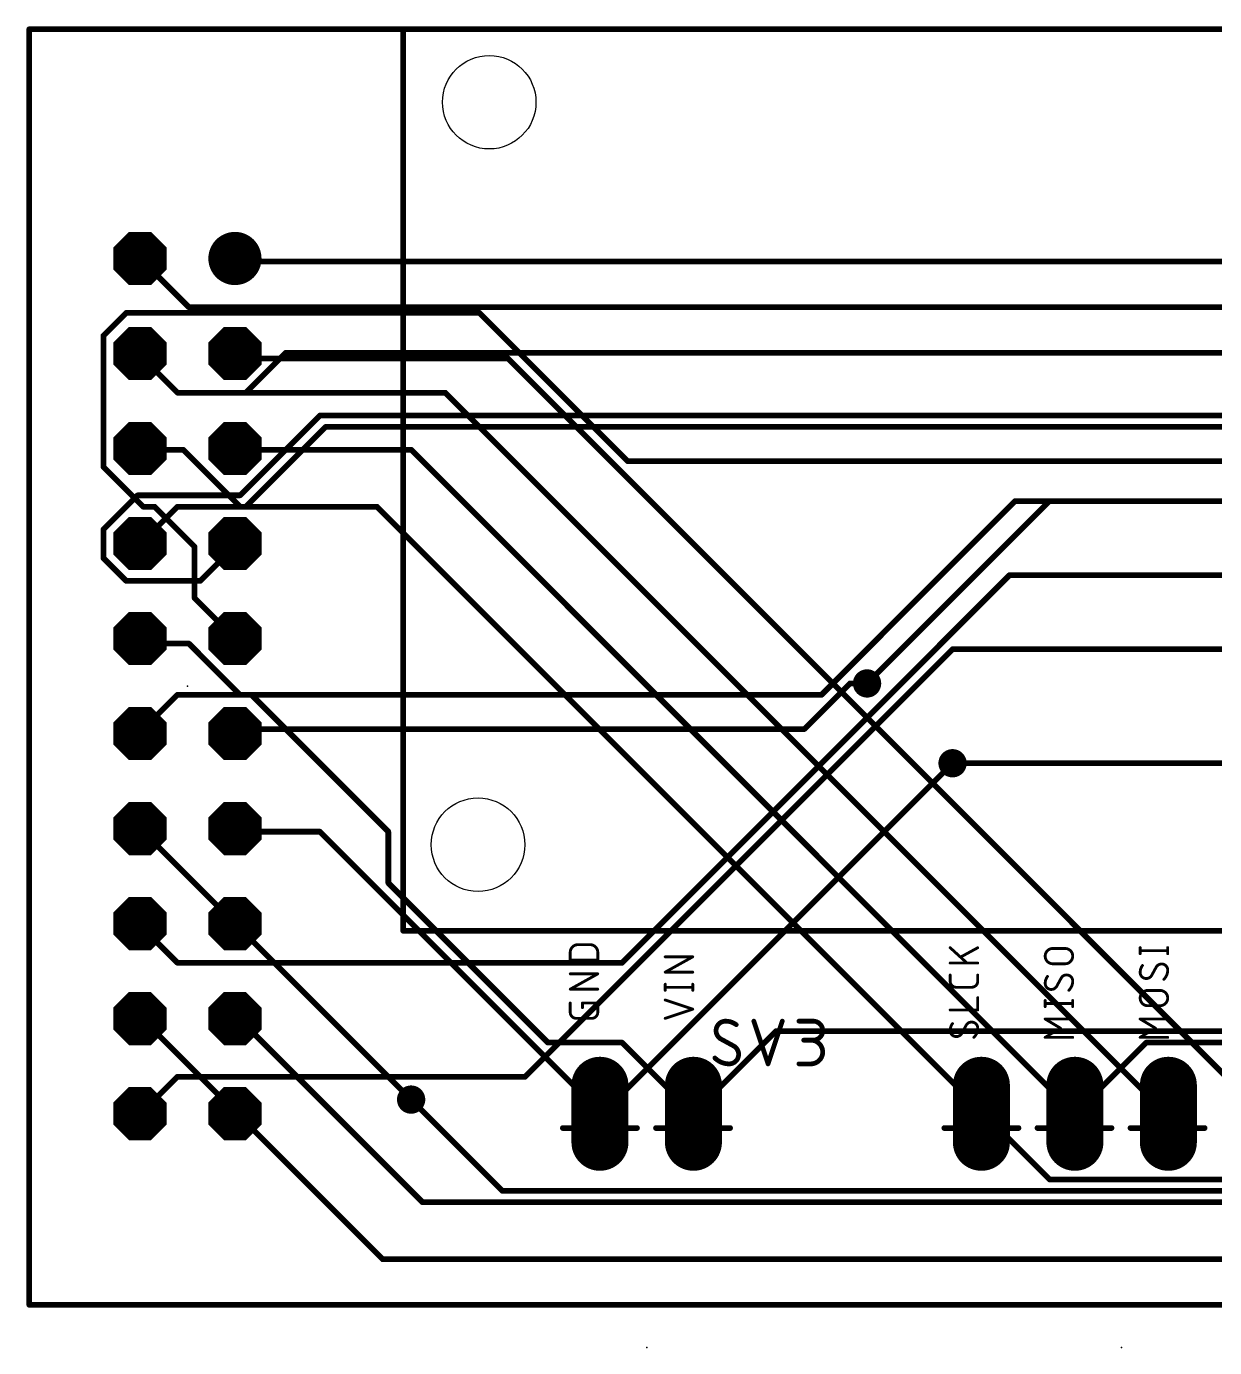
# Model space of a CAD drawing. Extents: x -0.1 to 48.9, y -1.1 to 34.2.
# Drawn here: x -0.08 to 31.7, y -1.14 to 34.18 of the extents above; entities that cross this region are included whole.
import ezdxf

# ---------------------------------------------------------------- set-up
doc = ezdxf.new("R2010")
doc.units = 0
for name, color, linetype in [('1', 22, 'CONTINUOUS'), ('16', 175, 'CONTINUOUS'), ('17', 82, 'CONTINUOUS'), ('18', 82, 'CONTINUOUS'), ('20', 30, 'CONTINUOUS'), ('23', 7, 'CONTINUOUS'), ('24', 7, 'CONTINUOUS'), ('25', 253, 'CONTINUOUS'), ('51', 253, 'CONTINUOUS')]:
    doc.layers.add(name, color=color, linetype=linetype)

# ---------------------------------------------------------------- blocks, each defined once
blk = doc.blocks.new('ROUNDP')
at = {"const_width": 0.5}
blk.add_lwpolyline([(0, -0.25, 1), (0, 0.25, 1), (0, -0.25)], format="xyb", dxfattribs=at)
blk = doc.blocks.new('OCTAGONP')
at = {"const_width": 0.5}
blk.add_lwpolyline([(-0.25, -0.1036), (-0.25, 0.1036), (-0.1036, 0.25), (0.1036, 0.25), (0.25, 0.1036), (0.25, -0.1036), (0.1036, -0.25), (-0.1036, -0.25), (-0.25, -0.1036), (-0.25, 0.1036)], dxfattribs=at)
blk = doc.blocks.new('RECT')
blk.add_solid([(-0.5, -0.5), (0.5, -0.5), (-0.5, 0.5), (0.5, 0.5)])
blk = doc.blocks.new('LONGP100')
at = {"const_width": 1}
blk.add_lwpolyline([(-0.5, 0), (0.5, 0)], dxfattribs=at)
at = {"const_width": 0.5}
for points in [[(-0.5, 0.25, 1), (-0.5, -0.25)], [(0.5, -0.25, 1), (0.5, 0.25)]]:
    blk.add_lwpolyline(points, format="xyb", dxfattribs=at)
blk = doc.blocks.new('ROUNDV')
at = {"const_width": 0.5}
blk.add_lwpolyline([(0, -0.25, 1), (0, 0.25, 1), (0, -0.25)], format="xyb", dxfattribs=at)

msp = doc.modelspace()

# ---------------------------------------------------------------- linework, layer by layer
at = {"layer": '1', "const_width": 0.1524}
for points in [[(3.048, 27.8892), (2.96, 27.972)], [(3.048, 27.8892), (4.2672, 26.67)], [(5.6388, 27.8892), (5.5, 27.972)], [(5.6388, 27.8892), (42.5196, 27.8892)], [(4.2672, 26.67), (42.3672, 26.67)], [(3.048, 25.2984), (2.96, 25.432)], [(5.7912, 24.384), (6.858, 25.4508)], [(6.858, 25.4508), (42.3672, 25.4508)], [(3.048, 25.2984), (3.9624, 24.384)], [(3.9624, 24.384), (5.7912, 24.384)], [(5.6388, 21.6408), (7.7724, 23.7744)], [(7.7724, 23.7744), (32.004, 23.7744)], [(5.7912, 21.336), (7.9248, 23.4696)], [(7.9248, 23.4696), (42.3672, 23.4696)], [(1.9812, 20.7264), (2.8956, 21.6408)], [(2.8956, 21.6408), (5.6388, 21.6408)], [(21.1836, 16.3068), (26.3652, 21.4884)], [(26.3652, 21.4884), (42.3672, 21.4884)], [(3.048, 20.4216), (3.9624, 21.336)], [(3.9624, 21.336), (5.7912, 21.336)], [(1.9812, 19.9644), (1.9812, 20.7264)], [(3.048, 20.4216), (2.96, 20.352)], [(5.4864, 20.2692), (4.572, 19.3548)], [(5.4864, 20.2692), (5.5, 20.352)], [(2.5908, 19.3548), (1.9812, 19.9644)], [(4.572, 19.3548), (2.5908, 19.3548)], [(15.8496, 9.144), (26.2128, 19.5072)], [(26.2128, 19.5072), (42.3672, 19.5072)], [(13.2588, 6.096), (24.6888, 17.526)], [(24.6888, 17.526), (42.3672, 17.526)], [(20.7264, 15.3924), (21.9456, 16.6116)], [(21.9456, 16.6116), (22.4028, 16.6116)], [(3.048, 15.3924), (3.9624, 16.3068)], [(3.9624, 16.3068), (21.1836, 16.3068)], [(3.048, 15.3924), (2.96, 15.272)], [(5.6388, 15.3924), (5.5, 15.272)], [(5.6388, 15.3924), (20.7264, 15.3924)], [(15.3924, 5.1816), (24.6888, 14.478)], [(3.048, 12.6492), (2.96, 12.732)], [(5.4864, 10.2108), (3.048, 12.6492)], [(3.048, 10.0584), (2.96, 10.192)], [(5.4864, 10.2108), (5.5, 10.192)], [(3.048, 10.0584), (3.9624, 9.144)], [(3.9624, 9.144), (15.8496, 9.144)], [(17.8308, 5.1816), (19.9644, 7.3152)], [(19.9644, 7.3152), (33.528, 7.3152)], [(28.0416, 5.1816), (29.8704, 7.0104)], [(29.8704, 7.0104), (33.6804, 7.0104)], [(3.048, 5.1816), (3.9624, 6.096)], [(3.9624, 6.096), (13.2588, 6.096)], [(10.2108, 5.4864), (12.6492, 3.048)], [(3.048, 5.1816), (2.96, 5.112)], [(5.6388, 5.0292), (5.5, 5.112)], [(5.6388, 5.0292), (9.4488, 1.2192)], [(15.3924, 5.1816), (15.26, 5.107)], [(17.8308, 5.1816), (17.76, 5.107)], [(25.6032, 5.0292), (25.46, 5.107)], [(25.6032, 5.0292), (27.2796, 3.3528)], [(28.0416, 5.1816), (27.96, 5.107)], [(27.2796, 3.3528), (33.3756, 3.3528)], [(12.6492, 3.048), (33.528, 3.048)], [(9.4488, 1.2192), (35.052, 1.2192)]]:
    msp.add_lwpolyline(points, dxfattribs=at)
at = {"layer": '1', "const_width": 0.0762}
for points in [[(2.9861, 27.9997, 1), (2.9339, 27.9443)], [(3.0749, 27.9161, 1), (3.0211, 27.8623)], [(3.0219, 27.8615, 1), (3.0741, 27.9169)], [(5.5195, 28.0047, 1), (5.4805, 27.9393)], [(5.6388, 27.9273, 1), (5.6388, 27.8511)], [(5.6193, 27.8565, 1), (5.6583, 27.9219)], [(4.2672, 26.7081, 1), (4.2672, 26.6319)], [(4.2403, 26.6431, 1), (4.2941, 26.6969)], [(2.9918, 25.453, 1), (2.9282, 25.411)], [(6.858, 25.4889, 1), (6.858, 25.4127)], [(6.8849, 25.4239, 1), (6.8311, 25.4777)], [(3.0749, 25.3253, 1), (3.0211, 25.2715)], [(3.0162, 25.2774, 1), (3.0798, 25.3194)], [(3.9624, 24.4221, 1), (3.9624, 24.3459)], [(3.9355, 24.3571, 1), (3.9893, 24.4109)], [(5.7643, 24.4109, 1), (5.8181, 24.3571)], [(5.7912, 24.3459, 1), (5.7912, 24.4221)], [(7.7724, 23.8125, 1), (7.7724, 23.7363)], [(7.7993, 23.7475, 1), (7.7455, 23.8013)], [(7.9248, 23.5077, 1), (7.9248, 23.4315)], [(7.9517, 23.4427, 1), (7.8979, 23.4965)], [(2.8956, 21.6789, 1), (2.8956, 21.6027)], [(2.9225, 21.6139, 1), (2.8687, 21.6677)], [(5.6119, 21.6677, 1), (5.6657, 21.6139)], [(5.6388, 21.6027, 1), (5.6388, 21.6789)], [(26.3652, 21.5265, 1), (26.3652, 21.4503)], [(26.3921, 21.4615, 1), (26.3383, 21.5153)], [(3.9624, 21.3741, 1), (3.9624, 21.2979)], [(3.9893, 21.3091, 1), (3.9355, 21.3629)], [(5.7643, 21.3629, 1), (5.8181, 21.3091)], [(5.7912, 21.2979, 1), (5.7912, 21.3741)], [(2.0193, 20.7264, 1), (1.9431, 20.7264)], [(1.9543, 20.7533, 1), (2.0081, 20.6995)], [(3.0211, 20.4485, 1), (3.0749, 20.3947)], [(3.0716, 20.3917, 1), (3.0244, 20.4515)], [(2.9364, 20.3819, 1), (2.9836, 20.3221)], [(5.4488, 20.2754, 1), (5.524, 20.263)], [(5.5133, 20.2423, 1), (5.4595, 20.2961)], [(5.5376, 20.3458, 1), (5.4624, 20.3582)], [(1.9431, 19.9644, 1), (2.0193, 19.9644)], [(2.0081, 19.9913, 1), (1.9543, 19.9375)], [(2.5908, 19.3929, 1), (2.5908, 19.3167)], [(4.572, 19.3167, 1), (4.572, 19.3929)], [(26.2128, 19.5453, 1), (26.2128, 19.4691)], [(26.2397, 19.4803, 1), (26.1859, 19.5341)], [(2.5639, 19.3279, 1), (2.6177, 19.3817)], [(4.5451, 19.3817, 1), (4.5989, 19.3279)], [(24.6888, 17.5641, 1), (24.6888, 17.4879)], [(24.7157, 17.4991, 1), (24.6619, 17.5529)], [(21.9456, 16.6497, 1), (21.9456, 16.5735)], [(21.9725, 16.5847, 1), (21.9187, 16.6385)], [(22.4028, 16.5735, 1), (22.4028, 16.6497)], [(3.9624, 16.3449, 1), (3.9624, 16.2687)], [(3.9893, 16.2799, 1), (3.9355, 16.3337)], [(21.1567, 16.3337, 1), (21.2105, 16.2799)], [(21.1836, 16.2687, 1), (21.1836, 16.3449)], [(2.9292, 15.2945, 1), (2.9908, 15.2495)], [(3.0211, 15.4193, 1), (3.0749, 15.3655)], [(3.0788, 15.3699, 1), (3.0172, 15.4149)], [(5.475, 15.3008, 1), (5.525, 15.2432)], [(5.6388, 15.4305, 1), (5.6388, 15.3543)], [(5.6638, 15.3636, 1), (5.6138, 15.4212)], [(20.6995, 15.4193, 1), (20.7533, 15.3655)], [(20.7264, 15.3543, 1), (20.7264, 15.4305)], [(24.7157, 14.4511, 1), (24.6619, 14.5049)], [(2.9861, 12.7597, 1), (2.9339, 12.7043)], [(3.0749, 12.6761, 1), (3.0211, 12.6223)], [(3.0219, 12.6215, 1), (3.0741, 12.6769)], [(2.9918, 10.213, 1), (2.9282, 10.171)], [(5.5173, 10.2331, 1), (5.4555, 10.1885)], [(5.4595, 10.1839, 1), (5.5133, 10.2377)], [(5.4691, 10.1697, 1), (5.5309, 10.2143)], [(3.0749, 10.0853, 1), (3.0211, 10.0315)], [(3.0162, 10.0374, 1), (3.0798, 10.0794)], [(3.9624, 9.1821, 1), (3.9624, 9.1059)], [(3.9355, 9.1171, 1), (3.9893, 9.1709)], [(15.8227, 9.1709, 1), (15.8765, 9.1171)], [(15.8496, 9.1059, 1), (15.8496, 9.1821)], [(19.9644, 7.3533, 1), (19.9644, 7.2771)], [(19.9913, 7.2883, 1), (19.9375, 7.3421)], [(29.8704, 7.0485, 1), (29.8704, 6.9723)], [(29.8973, 6.9835, 1), (29.8435, 7.0373)], [(3.9624, 6.1341, 1), (3.9624, 6.0579)], [(3.9893, 6.0691, 1), (3.9355, 6.1229)], [(13.2319, 6.1229, 1), (13.2857, 6.0691)], [(13.2588, 6.0579, 1), (13.2588, 6.1341)], [(10.2377, 5.5133, 1), (10.1839, 5.4595)], [(2.9364, 5.1419, 1), (2.9836, 5.0821)], [(3.0211, 5.2085, 1), (3.0749, 5.1547)], [(3.0716, 5.1517, 1), (3.0244, 5.2115)], [(5.5195, 5.1447, 1), (5.4805, 5.0793)], [(5.6657, 5.0561, 1), (5.6119, 5.0023)], [(5.6193, 4.9965, 1), (5.6583, 5.0619)], [(15.2413, 5.1402, 1), (15.2787, 5.0738)], [(15.3655, 5.2085, 1), (15.4193, 5.1547)], [(15.4111, 5.1484, 1), (15.3737, 5.2148)], [(17.7324, 5.1332, 1), (17.7876, 5.0808)], [(17.8039, 5.2085, 1), (17.8577, 5.1547)], [(17.8584, 5.1554, 1), (17.8032, 5.2078)], [(25.4782, 5.1405, 1), (25.4418, 5.0735)], [(25.6301, 5.0561, 1), (25.5763, 5.0023)], [(25.585, 4.9957, 1), (25.6214, 5.0627)], [(27.9343, 5.1351, 1), (27.9857, 5.0789)], [(28.0147, 5.2085, 1), (28.0685, 5.1547)], [(28.0673, 5.1535, 1), (28.0159, 5.2097)], [(27.2796, 3.3909, 1), (27.2796, 3.3147)], [(27.2527, 3.3259, 1), (27.3065, 3.3797)], [(12.6492, 3.0861, 1), (12.6492, 3.0099)], [(12.6223, 3.0211, 1), (12.6761, 3.0749)], [(9.4488, 1.2573, 1), (9.4488, 1.1811)], [(9.4219, 1.1923, 1), (9.4757, 1.2461)]]:
    msp.add_lwpolyline(points, format="xyb", dxfattribs=at)
at = {"layer": '16', "const_width": 0.1524}
for points in [[(1.9812, 25.908), (2.5908, 26.5176)], [(2.5908, 26.5176), (12.0396, 26.5176)], [(12.0396, 26.5176), (16.002, 22.5552)], [(1.9812, 22.4028), (1.9812, 25.908)], [(3.048, 25.2984), (2.96, 25.432)], [(5.6388, 25.2984), (5.5, 25.432)], [(3.048, 25.2984), (3.9624, 24.384)], [(12.8016, 25.2984), (5.6388, 25.2984)], [(32.9184, 5.1816), (12.8016, 25.2984)], [(3.9624, 24.384), (11.1252, 24.384)], [(11.1252, 24.384), (30.3276, 5.1816)], [(3.048, 22.86), (2.96, 22.892)], [(5.6388, 22.86), (5.5, 22.892)], [(4.1148, 22.86), (3.048, 22.86)], [(5.6388, 21.336), (4.1148, 22.86)], [(10.2108, 22.86), (5.6388, 22.86)], [(27.8892, 5.1816), (10.2108, 22.86)], [(16.002, 22.5552), (44.3484, 22.5552)], [(3.048, 21.336), (1.9812, 22.4028)], [(22.4028, 16.6116), (27.2796, 21.4884)], [(27.2796, 21.4884), (44.3484, 21.4884)], [(3.3528, 21.336), (3.048, 21.336)], [(4.4196, 20.2692), (3.3528, 21.336)], [(9.2964, 21.336), (5.6388, 21.336)], [(25.4508, 5.1816), (9.2964, 21.336)], [(4.4196, 18.8976), (4.4196, 20.2692)], [(5.4864, 17.8308), (4.4196, 18.8976)], [(3.048, 17.6784), (2.96, 17.812)], [(4.2672, 17.6784), (3.048, 17.6784)], [(5.6388, 16.3068), (4.2672, 17.6784)], [(5.4864, 17.8308), (5.5, 17.812)], [(5.9436, 16.3068), (5.6388, 16.3068)], [(9.6012, 12.6492), (5.9436, 16.3068)], [(24.6888, 14.478), (42.5196, 14.478)], [(5.6388, 12.6492), (5.5, 12.732)], [(7.7724, 12.6492), (5.6388, 12.6492)], [(15.24, 5.1816), (7.7724, 12.6492)], [(9.6012, 11.2776), (9.6012, 12.6492)], [(13.8684, 7.0104), (9.6012, 11.2776)], [(5.6388, 10.0584), (5.5, 10.192)], [(5.6388, 10.0584), (10.2108, 5.4864)], [(3.048, 7.62), (2.96, 7.652)], [(5.4864, 5.1816), (3.048, 7.62)], [(5.6388, 7.62), (5.5, 7.652)], [(5.6388, 7.62), (10.5156, 2.7432)], [(15.8496, 7.0104), (13.8684, 7.0104)], [(17.6784, 5.1816), (15.8496, 7.0104)], [(5.4864, 5.1816), (5.5, 5.112)], [(15.24, 5.1816), (15.26, 5.107)], [(17.6784, 5.1816), (17.76, 5.107)], [(25.4508, 5.1816), (25.46, 5.107)], [(27.8892, 5.1816), (27.96, 5.107)], [(30.3276, 5.1816), (30.46, 5.107)], [(10.5156, 2.7432), (35.6616, 2.7432)]]:
    msp.add_lwpolyline(points, dxfattribs=at)
at = {"layer": '16', "const_width": 0.0762}
for points in [[(2.5908, 26.5557, 1), (2.5908, 26.4795)], [(2.6177, 26.4907, 1), (2.5639, 26.5445)], [(12.0665, 26.5445, 1), (12.0127, 26.4907)], [(12.0396, 26.4795, 1), (12.0396, 26.5557)], [(2.0193, 25.908, 1), (1.9431, 25.908)], [(1.9543, 25.9349, 1), (2.0081, 25.8811)], [(2.9918, 25.453, 1), (2.9282, 25.411)], [(5.5264, 25.4595, 1), (5.4736, 25.4045)], [(3.0749, 25.3253, 1), (3.0211, 25.2715)], [(3.0162, 25.2774, 1), (3.0798, 25.3194)], [(5.6388, 25.3365, 1), (5.6388, 25.2603)], [(5.6124, 25.2709, 1), (5.6652, 25.3259)], [(12.8285, 25.3253, 1), (12.7747, 25.2715)], [(12.8016, 25.2603, 1), (12.8016, 25.3365)], [(3.9624, 24.4221, 1), (3.9624, 24.3459)], [(3.9355, 24.3571, 1), (3.9893, 24.4109)], [(11.1521, 24.4109, 1), (11.0983, 24.3571)], [(11.1252, 24.3459, 1), (11.1252, 24.4221)], [(2.973, 22.9278, 1), (2.947, 22.8562)], [(5.5086, 22.9291, 1), (5.4914, 22.8549)], [(3.048, 22.8981, 1), (3.048, 22.8219)], [(3.035, 22.8242, 1), (3.061, 22.8958)], [(4.1417, 22.8869, 1), (4.0879, 22.8331)], [(4.1148, 22.8219, 1), (4.1148, 22.8981)], [(5.6388, 22.8981, 1), (5.6388, 22.8219)], [(5.6302, 22.8229, 1), (5.6474, 22.8971)], [(10.2377, 22.8869, 1), (10.1839, 22.8331)], [(10.2108, 22.8219, 1), (10.2108, 22.8981)], [(16.002, 22.5933, 1), (16.002, 22.5171)], [(15.9751, 22.5283, 1), (16.0289, 22.5821)], [(1.9431, 22.4028, 1), (2.0193, 22.4028)], [(2.0081, 22.4297, 1), (1.9543, 22.3759)], [(27.2796, 21.5265, 1), (27.2796, 21.4503)], [(27.3065, 21.4615, 1), (27.2527, 21.5153)], [(3.048, 21.3741, 1), (3.048, 21.2979)], [(3.0211, 21.3091, 1), (3.0749, 21.3629)], [(3.3797, 21.3629, 1), (3.3259, 21.3091)], [(3.3528, 21.2979, 1), (3.3528, 21.3741)], [(5.6388, 21.3741, 1), (5.6388, 21.2979)], [(5.6119, 21.3091, 1), (5.6657, 21.3629)], [(9.3233, 21.3629, 1), (9.2695, 21.3091)], [(9.2964, 21.2979, 1), (9.2964, 21.3741)], [(4.4577, 20.2692, 1), (4.3815, 20.2692)], [(4.3927, 20.2423, 1), (4.4465, 20.2961)], [(4.3815, 18.8976, 1), (4.4577, 18.8976)], [(4.4465, 18.9245, 1), (4.3927, 18.8707)], [(2.9918, 17.833, 1), (2.9282, 17.791)], [(3.048, 17.7165, 1), (3.048, 17.6403)], [(3.0162, 17.6574, 1), (3.0798, 17.6994)], [(4.2941, 17.7053, 1), (4.2403, 17.6515)], [(4.2672, 17.6403, 1), (4.2672, 17.7165)], [(5.5173, 17.8531, 1), (5.4555, 17.8085)], [(5.4595, 17.8039, 1), (5.5133, 17.8577)], [(5.4691, 17.7897, 1), (5.5309, 17.8343)], [(22.3759, 16.6385, 1), (22.4297, 16.5847)], [(5.6388, 16.3449, 1), (5.6388, 16.2687)], [(5.6119, 16.2799, 1), (5.6657, 16.3337)], [(5.9705, 16.3337, 1), (5.9167, 16.2799)], [(5.9436, 16.2687, 1), (5.9436, 16.3449)], [(24.6888, 14.5161, 1), (24.6888, 14.4399)], [(5.5195, 12.7647, 1), (5.4805, 12.6993)], [(5.6388, 12.6873, 1), (5.6388, 12.6111)], [(5.6193, 12.6165, 1), (5.6583, 12.6819)], [(7.7993, 12.6761, 1), (7.7455, 12.6223)], [(7.7724, 12.6111, 1), (7.7724, 12.6873)], [(9.6393, 12.6492, 1), (9.5631, 12.6492)], [(9.5743, 12.6223, 1), (9.6281, 12.6761)], [(9.5631, 11.2776, 1), (9.6393, 11.2776)], [(9.6281, 11.3045, 1), (9.5743, 11.2507)], [(5.5264, 10.2195, 1), (5.4736, 10.1645)], [(5.6657, 10.0853, 1), (5.6119, 10.0315)], [(5.6124, 10.0309, 1), (5.6652, 10.0859)], [(2.973, 7.6878, 1), (2.947, 7.6162)], [(3.0749, 7.6469, 1), (3.0211, 7.5931)], [(3.035, 7.5842, 1), (3.061, 7.6558)], [(5.5086, 7.6891, 1), (5.4914, 7.6149)], [(5.6657, 7.6469, 1), (5.6119, 7.5931)], [(5.6302, 7.5829, 1), (5.6474, 7.6571)], [(13.8684, 7.0485, 1), (13.8684, 6.9723)], [(13.8415, 6.9835, 1), (13.8953, 7.0373)], [(15.8765, 7.0373, 1), (15.8227, 6.9835)], [(15.8496, 6.9723, 1), (15.8496, 7.0485)], [(10.1839, 5.4595, 1), (10.2377, 5.5133)], [(5.5238, 5.1889, 1), (5.449, 5.1743)], [(5.4595, 5.1547, 1), (5.5133, 5.2085)], [(5.4626, 5.1047, 1), (5.5374, 5.1193)], [(15.2768, 5.1915, 1), (15.2032, 5.1717)], [(15.2131, 5.1547, 1), (15.2669, 5.2085)], [(15.2232, 5.0971, 1), (15.2968, 5.1169)], [(17.7041, 5.2097, 1), (17.6527, 5.1535)], [(17.6515, 5.1547, 1), (17.7053, 5.2085)], [(17.7343, 5.0789, 1), (17.7857, 5.1351)], [(25.4886, 5.1863, 1), (25.413, 5.1769)], [(25.4222, 5.1023, 1), (25.4978, 5.1117)], [(25.4239, 5.1547, 1), (25.4777, 5.2085)], [(27.9168, 5.2078, 1), (27.8616, 5.1554)], [(27.8623, 5.1547, 1), (27.9161, 5.2085)], [(27.9324, 5.0808, 1), (27.9876, 5.1332)], [(30.3463, 5.2148, 1), (30.3089, 5.1484)], [(30.3007, 5.1547, 1), (30.3545, 5.2085)], [(30.4413, 5.0738, 1), (30.4787, 5.1402)], [(10.5156, 2.7813, 1), (10.5156, 2.7051)], [(10.4887, 2.7163, 1), (10.5425, 2.7701)]]:
    msp.add_lwpolyline(points, format="xyb", dxfattribs=at)
at = {"layer": '20', "const_width": 0.1524}
for points in [[(47.7, 34.1), (0, 34.1)], [(0, 34.1), (0, 0)], [(0, 0), (47.7, 0)]]:
    msp.add_lwpolyline(points, dxfattribs=at)
at = {"layer": '20', "const_width": 0.0762}
for points in [[(0, 34.1381, 1), (0, 34.0619)], [(0.0381, 34.1, 1), (-0.0381, 34.1)], [(0, 0.0381, 1), (0, -0.0381)], [(-0.0381, 0, 1), (0.0381, 0)]]:
    msp.add_lwpolyline(points, format="xyb", dxfattribs=at)
at = {"layer": '20'}
for centre in [(12.3, 32.15), (12, 12.3)]:
    msp.add_circle(centre, 1.25, dxfattribs=at)
at = {"layer": '23'}
for p in [(16.51, -1.143), (29.21, -1.143)]:
    msp.add_point(p, dxfattribs=at)
at = {"layer": '24'}
msp.add_point((4.23, 16.542), dxfattribs=at)
at = {"layer": '25'}
for points, const_width in [([(47.7, 34.1), (10, 34.1)], 0.1524), ([(10, 34.1), (10, 10)], 0.1524), ([(10, 10), (47.7, 10)], 0.1524), ([(14.6699, 9.6279), (14.9973, 9.6279)], 0.0762), ([(24.6253, 9.5462), (25.0754, 9.137)], 0.0762), ([(25.3619, 9.5462), (24.9118, 9.3007)], 0.0762), ([(27.3699, 9.5266), (27.6973, 9.5266)], 0.0762), ([(29.7053, 9.3864), (29.7053, 9.5501)], 0.0762), ([(30.4419, 9.3864), (30.4419, 9.5501)], 0.0762), ([(14.4653, 9.2187), (14.4653, 9.4233)], 0.0762), ([(15.2019, 9.2187), (14.4653, 9.2187)], 0.0762), ([(15.2019, 9.4233), (15.2019, 9.2187)], 0.0762), ([(17.0053, 8.8938), (17.7419, 9.3031)], 0.0762), ([(17.7419, 9.3031), (17.0053, 9.3031)], 0.0762), ([(29.7053, 9.4683), (30.4419, 9.4683)], 0.0762), ([(14.4653, 8.4384), (15.2019, 8.8476)], 0.0762), ([(15.2019, 8.8476), (14.4653, 8.8476)], 0.0762), ([(17.7419, 8.8938), (17.0053, 8.8938)], 0.0762), ([(25.3619, 9.137), (24.6253, 9.137)], 0.0762), ([(24.6253, 8.6526), (24.6253, 8.8163)], 0.0762), ([(25.3619, 8.8163), (25.3619, 8.6526)], 0.0762), ([(27.6973, 9.1174), (27.3699, 9.1174)], 0.0762), ([(30.135, 9.0302), (30.0122, 8.8051)], 0.0762), ([(17.0053, 8.407), (17.0053, 8.5707)], 0.0762), ([(17.0053, 8.4888), (17.7419, 8.4888)], 0.0762), ([(17.7419, 8.407), (17.7419, 8.5707)], 0.0762), ([(25.1982, 8.4889), (24.789, 8.4889)], 0.0762), ([(27.595, 8.7376), (27.4722, 8.5125)], 0.0762), ([(15.2019, 8.4384), (14.4653, 8.4384)], 0.0762), ([(17.7419, 7.9036), (17.0053, 8.1492)], 0.0762), ([(25.3619, 7.8832), (25.3619, 8.2106)], 0.0762), ([(27.1653, 7.9722), (27.1653, 8.1358)], 0.0762), ([(27.9019, 7.9722), (27.9019, 8.1358)], 0.0762), ([(29.9099, 8.4049), (30.2373, 8.4049)], 0.0762), ([(14.4653, 7.8218), (14.4653, 8.0673)], 0.0762), ([(14.7927, 7.9446), (14.7927, 8.0673)], 0.0762), ([(14.7927, 8.0673), (15.2019, 8.0673)], 0.0762), ([(15.2019, 8.0673), (15.2019, 7.8218)], 0.0762), ([(17.0053, 7.6581), (17.7419, 7.9036)], 0.0762), ([(24.6253, 7.8832), (25.3619, 7.8832)], 0.0762), ([(27.1653, 8.054), (27.9019, 8.054)], 0.0762), ([(30.2373, 7.9957), (29.9099, 7.9957)], 0.0762), ([(15.0382, 7.6581), (14.629, 7.6581)], 0.0762), ([(19.3748, 7.5835), (19.7558, 6.4405)], 0.127), ([(19.7558, 6.4405), (20.1368, 7.5835)], 0.127), ([(20.5813, 7.5835), (20.9623, 7.5835)], 0.127), ([(25.055, 7.4775), (24.9322, 7.2524)], 0.0762), ([(27.5745, 7.3956), (27.1653, 7.6412)], 0.0762), ([(27.1653, 7.6412), (27.9019, 7.6412)], 0.0762), ([(27.1653, 7.1501), (27.5745, 7.3956)], 0.0762), ([(30.1145, 7.3956), (29.7053, 7.6412)], 0.0762), ([(29.7053, 7.6412), (30.4419, 7.6412)], 0.0762), ([(29.7053, 7.1501), (30.1145, 7.3956)], 0.0762), ([(18.8414, 6.9168), (18.4922, 7.1073)], 0.127), ([(20.9623, 7.0755), (20.7083, 7.0755)], 0.127), ([(27.9019, 7.1501), (27.1653, 7.1501)], 0.0762), ([(30.4419, 7.1501), (29.7053, 7.1501)], 0.0762), ([(20.5813, 6.4405), (20.8988, 6.4405)], 0.127)]:
    msp.add_lwpolyline(points, dxfattribs=dict(at, const_width=const_width))
for points, const_width in [([(10, 34.1381, 1), (10, 34.0619)], 0.0762), ([(10.0381, 34.1, 1), (9.9619, 34.1)], 0.0762), ([(10, 10.0381, 1), (10, 9.9619)], 0.0762), ([(9.9619, 10, 1), (10.0381, 10)], 0.0762), ([(14.6699, 9.6279, 0.4142), (14.4653, 9.4233)], 0.0762), ([(14.6699, 9.6469, 1), (14.6699, 9.6088)], 0.0381), ([(14.6699, 9.6088, 1), (14.6699, 9.6469)], 0.0381), ([(15.2019, 9.4233, 0.4142), (14.9973, 9.6279)], 0.0762), ([(14.9973, 9.6469, 1), (14.9973, 9.6088)], 0.0381), ([(14.9973, 9.6088, 1), (14.9973, 9.6469)], 0.0381), ([(24.6381, 9.5603, 1), (24.6125, 9.5321)], 0.0381), ([(25.371, 9.5295, 1), (25.3528, 9.5629)], 0.0381), ([(27.3699, 9.5266, 1), (27.3699, 9.1174)], 0.0762), ([(27.3699, 9.5456, 1), (27.3699, 9.5075)], 0.0381), ([(27.3699, 9.5075, 1), (27.3699, 9.5456)], 0.0381), ([(27.6973, 9.1174, 1), (27.6973, 9.5266)], 0.0762), ([(27.6973, 9.5456, 1), (27.6973, 9.5075)], 0.0381), ([(27.6973, 9.5075, 1), (27.6973, 9.5456)], 0.0381), ([(29.7244, 9.5501, 1), (29.6863, 9.5501)], 0.0381), ([(30.461, 9.5501, 1), (30.4229, 9.5501)], 0.0381), ([(14.4653, 9.2377, 1), (14.4653, 9.1996)], 0.0381), ([(14.4844, 9.4233, 1), (14.4463, 9.4233)], 0.0381), ([(14.4463, 9.4233, 1), (14.4844, 9.4233)], 0.0381), ([(14.4463, 9.2187, 1), (14.4844, 9.2187)], 0.0381), ([(15.221, 9.4233, 1), (15.1829, 9.4233)], 0.0381), ([(15.1829, 9.4233, 1), (15.2209, 9.4233)], 0.0381), ([(15.1829, 9.2187, 1), (15.221, 9.2187)], 0.0381), ([(15.2019, 9.1996, 1), (15.2019, 9.2377)], 0.0381), ([(17.0053, 9.3221, 1), (17.0053, 9.284)], 0.0381), ([(17.7512, 9.2864, 1), (17.7326, 9.3197)], 0.0381), ([(17.7419, 9.284, 1), (17.7419, 9.3221)], 0.0381), ([(24.9026, 9.3174, 1), (24.9209, 9.2839)], 0.0381), ([(29.7053, 9.4873, 1), (29.7053, 9.4492)], 0.0381), ([(29.6863, 9.3864, 1), (29.7244, 9.3864)], 0.0381), ([(30.4229, 9.3864, 1), (30.461, 9.3864)], 0.0381), ([(30.4419, 9.4492, 1), (30.4419, 9.4873)], 0.0381), ([(14.4653, 8.8667, 1), (14.4653, 8.8286)], 0.0381), ([(15.2112, 8.831, 1), (15.1926, 8.8643)], 0.0381), ([(15.2019, 8.8286, 1), (15.2019, 8.8667)], 0.0381), ([(17.0053, 8.9129, 1), (17.0053, 8.8748)], 0.0381), ([(16.996, 8.9105, 1), (17.0146, 8.8772)], 0.0381), ([(17.7419, 8.8748, 1), (17.7419, 8.9129)], 0.0381), ([(24.6253, 9.156, 1), (24.6253, 9.1179)], 0.0381), ([(24.6444, 8.8163, 1), (24.6063, 8.8163)], 0.0381), ([(25.0626, 9.1229, 1), (25.0883, 9.1511)], 0.0381), ([(25.381, 8.8163, 1), (25.3429, 8.8163)], 0.0381), ([(25.3619, 9.1179, 1), (25.3619, 9.156)], 0.0381), ([(27.3699, 9.1364, 1), (27.3699, 9.0983)], 0.0381), ([(27.3699, 9.0983, 1), (27.3699, 9.1364)], 0.0381), ([(27.7382, 8.8194, 0.2656), (27.595, 8.7376)], 0.0762), ([(27.6973, 9.1364, 1), (27.6973, 9.0983)], 0.0381), ([(27.6973, 9.0983, 1), (27.6973, 9.1364)], 0.0381), ([(27.9019, 8.6558, 0.4142), (27.7382, 8.8194)], 0.0762), ([(27.7382, 8.8385, 1), (27.7382, 8.8004)], 0.0381), ([(27.7382, 8.8004, 1), (27.7382, 8.8385)], 0.0381), ([(29.7667, 9.0711, 0.1623), (29.7053, 8.887)], 0.0762), ([(29.7053, 8.887, 0.4142), (29.869, 8.7233)], 0.0762), ([(29.7244, 8.887, 1), (29.6863, 8.887)], 0.0381), ([(29.6863, 8.887, 1), (29.7244, 8.887)], 0.0381), ([(29.7819, 9.0597, 1), (29.7514, 9.0826)], 0.0381), ([(29.869, 8.7233, 0.2656), (30.0122, 8.8051)], 0.0762), ([(29.9955, 8.8143, 1), (30.0289, 8.796)], 0.0381), ([(30.0286, 8.7955, 1), (29.9958, 8.8148)], 0.0381), ([(30.2782, 9.1121, 0.2656), (30.135, 9.0302)], 0.0762), ([(30.1186, 9.0399, 1), (30.1514, 9.0205)], 0.0381), ([(30.1517, 9.0211, 1), (30.1183, 9.0393)], 0.0381), ([(30.4419, 8.9484, 0.4142), (30.2782, 9.1121)], 0.0762), ([(30.2782, 9.1311, 1), (30.2782, 9.093)], 0.0381), ([(30.2782, 9.093, 1), (30.2782, 9.1311)], 0.0381), ([(30.3396, 8.7028, 0.2), (30.4419, 8.9484)], 0.0762), ([(30.461, 8.9484, 1), (30.4229, 8.9484)], 0.0381), ([(30.4229, 8.9484, 1), (30.461, 8.9484)], 0.0381), ([(17.0244, 8.5707, 1), (16.9863, 8.5707)], 0.0381), ([(17.0053, 8.5079, 1), (17.0053, 8.4698)], 0.0381), ([(17.761, 8.5707, 1), (17.7229, 8.5707)], 0.0381), ([(17.7419, 8.4698, 1), (17.7419, 8.5079)], 0.0381), ([(24.6253, 8.6526, 0.4142), (24.789, 8.4889)], 0.0762), ([(24.6443, 8.6526, 1), (24.6062, 8.6526)], 0.0381), ([(24.6063, 8.6526, 1), (24.6444, 8.6526)], 0.0381), ([(24.789, 8.508, 1), (24.789, 8.4699)], 0.0381), ([(24.789, 8.4699, 1), (24.789, 8.508)], 0.0381), ([(25.1982, 8.4889, 0.4142), (25.3619, 8.6526)], 0.0762), ([(25.1982, 8.508, 1), (25.1982, 8.4699)], 0.0381), ([(25.1982, 8.4699, 1), (25.1982, 8.508)], 0.0381), ([(25.381, 8.6526, 1), (25.3429, 8.6526)], 0.0381), ([(25.3429, 8.6526, 1), (25.381, 8.6526)], 0.0381), ([(27.2267, 8.7785, 0.1623), (27.1653, 8.5944)], 0.0762), ([(27.1653, 8.5944, 0.4142), (27.329, 8.4307)], 0.0762), ([(27.1844, 8.5944, 1), (27.1463, 8.5944)], 0.0381), ([(27.1463, 8.5944, 1), (27.1844, 8.5944)], 0.0381), ([(27.2419, 8.7671, 1), (27.2114, 8.79)], 0.0381), ([(27.329, 8.4307, 0.2656), (27.4722, 8.5125)], 0.0762), ([(27.4555, 8.5216, 1), (27.4889, 8.5034)], 0.0381), ([(27.4886, 8.5029, 1), (27.4558, 8.5222)], 0.0381), ([(27.5786, 8.7473, 1), (27.6114, 8.7279)], 0.0381), ([(27.6117, 8.7285, 1), (27.5783, 8.7467)], 0.0381), ([(27.7996, 8.4102, 0.2), (27.9019, 8.6558)], 0.0762), ([(27.921, 8.6558, 1), (27.8829, 8.6558)], 0.0381), ([(27.8829, 8.6558, 1), (27.921, 8.6558)], 0.0381), ([(29.869, 8.7423, 1), (29.869, 8.7042)], 0.0381), ([(29.869, 8.7042, 1), (29.869, 8.7423)], 0.0381), ([(30.3262, 8.7164, 1), (30.353, 8.6893)], 0.0381), ([(14.4653, 8.4574, 1), (14.4653, 8.4193)], 0.0381), ([(14.456, 8.455, 1), (14.4746, 8.4217)], 0.0381), ([(15.2019, 8.4193, 1), (15.2019, 8.4574)], 0.0381), ([(16.9863, 8.407, 1), (17.0244, 8.407)], 0.0381), ([(17.0113, 8.1672, 1), (16.9993, 8.1311)], 0.0381), ([(17.7229, 8.407, 1), (17.761, 8.407)], 0.0381), ([(25.381, 8.2106, 1), (25.3429, 8.2106)], 0.0381), ([(27.1844, 8.1358, 1), (27.1463, 8.1358)], 0.0381), ([(27.329, 8.4497, 1), (27.329, 8.4116)], 0.0381), ([(27.329, 8.4116, 1), (27.329, 8.4497)], 0.0381), ([(27.7862, 8.4237, 1), (27.813, 8.3967)], 0.0381), ([(27.921, 8.1358, 1), (27.8829, 8.1358)], 0.0381), ([(29.9099, 8.4049, 1), (29.9099, 7.9957)], 0.0762), ([(29.9099, 8.424, 1), (29.9099, 8.3859)], 0.0381), ([(29.9099, 8.3859, 1), (29.9099, 8.424)], 0.0381), ([(30.2373, 7.9957, 1), (30.2373, 8.4049)], 0.0762), ([(30.2373, 8.424, 1), (30.2373, 8.3859)], 0.0381), ([(30.2373, 8.3859, 1), (30.2373, 8.424)], 0.0381), ([(14.4843, 7.8218, 1), (14.4462, 7.8218)], 0.0381), ([(14.4653, 7.8218, 0.4142), (14.629, 7.6581)], 0.0762), ([(14.4844, 8.0673, 1), (14.4463, 8.0673)], 0.0381), ([(14.4463, 7.8218, 1), (14.4844, 7.8218)], 0.0381), ([(14.8117, 8.0673, 1), (14.7736, 8.0673)], 0.0381), ([(14.7927, 8.0864, 1), (14.7927, 8.0483)], 0.0381), ([(14.7736, 7.9446, 1), (14.8117, 7.9446)], 0.0381), ([(15.0382, 7.6581, 0.4142), (15.2019, 7.8218)], 0.0762), ([(15.221, 8.0673, 1), (15.1829, 8.0673)], 0.0381), ([(15.221, 7.8218, 1), (15.1829, 7.8218)], 0.0381), ([(15.1829, 7.8218, 1), (15.221, 7.8218)], 0.0381), ([(15.2019, 8.0483, 1), (15.2019, 8.0864)], 0.0381), ([(17.7479, 7.8856, 1), (17.7359, 7.9217)], 0.0381), ([(17.7359, 7.8856, 1), (17.7479, 7.9217)], 0.0381), ([(24.6253, 7.9022, 1), (24.6253, 7.8641)], 0.0381), ([(25.3429, 7.8832, 1), (25.381, 7.8832)], 0.0381), ([(25.3619, 7.8641, 1), (25.3619, 7.9022)], 0.0381), ([(27.1653, 8.0731, 1), (27.1653, 8.035)], 0.0381), ([(27.1463, 7.9722, 1), (27.1844, 7.9722)], 0.0381), ([(27.8829, 7.9722, 1), (27.921, 7.9722)], 0.0381), ([(27.9019, 8.035, 1), (27.9019, 8.0731)], 0.0381), ([(29.9099, 8.0147, 1), (29.9099, 7.9766)], 0.0381), ([(29.9099, 7.9766, 1), (29.9099, 8.0147)], 0.0381), ([(30.2373, 8.0147, 1), (30.2373, 7.9766)], 0.0381), ([(30.2373, 7.9766, 1), (30.2373, 8.0147)], 0.0381), ([(14.629, 7.6772, 1), (14.629, 7.6391)], 0.0381), ([(14.629, 7.6391, 1), (14.629, 7.6772)], 0.0381), ([(15.0382, 7.6772, 1), (15.0382, 7.6391)], 0.0381), ([(15.0382, 7.6391, 1), (15.0382, 7.6772)], 0.0381), ([(16.9993, 7.6762, 1), (17.0113, 7.64)], 0.0381), ([(18.6192, 7.5835, 0.4142), (18.3651, 7.3295)], 0.127), ([(18.6191, 7.6153, 1), (18.6192, 7.5518)], 0.0635), ([(18.9049, 7.4883, 0.1623), (18.6192, 7.5835)], 0.127), ([(18.6192, 7.5518, 1), (18.6192, 7.6153)], 0.0635), ([(18.8858, 7.4629, 1), (18.924, 7.5136)], 0.0635), ([(19.4049, 7.5935, 1), (19.3447, 7.5735)], 0.0635), ([(20.1669, 7.5735, 1), (20.1067, 7.5935)], 0.0635), ([(20.5813, 7.6153, 1), (20.5813, 7.5518)], 0.0635), ([(20.9623, 7.6153, 1), (20.9623, 7.5518)], 0.0635), ([(20.9623, 7.0755, 1), (20.9623, 7.5835)], 0.127), ([(20.9623, 7.5518, 1), (20.9623, 7.6153)], 0.0635), ([(24.6867, 7.5184, 0.1623), (24.6253, 7.3342)], 0.0762), ([(24.7019, 7.507, 1), (24.6714, 7.5298)], 0.0381), ([(25.1982, 7.5593, 0.2656), (25.055, 7.4775)], 0.0762), ([(25.0386, 7.4871, 1), (25.0714, 7.4678)], 0.0381), ([(25.0717, 7.4684, 1), (25.0383, 7.4866)], 0.0381), ([(25.1982, 7.5784, 1), (25.1982, 7.5403)], 0.0381), ([(25.3619, 7.3956, 0.4142), (25.1982, 7.5593)], 0.0762), ([(25.1982, 7.5403, 1), (25.1982, 7.5784)], 0.0381), ([(25.2596, 7.1501, 0.2), (25.3619, 7.3956)], 0.0762), ([(25.381, 7.3956, 1), (25.3429, 7.3956)], 0.0381), ([(27.1751, 7.6575, 1), (27.1555, 7.6248)], 0.0381), ([(27.1653, 7.6602, 1), (27.1653, 7.6221)], 0.0381), ([(27.5843, 7.3793, 1), (27.5647, 7.412)], 0.0381), ([(27.5647, 7.3793, 1), (27.5843, 7.412)], 0.0381), ([(27.9019, 7.6221, 1), (27.9019, 7.6602)], 0.0381), ([(29.7151, 7.6575, 1), (29.6955, 7.6248)], 0.0381), ([(29.7053, 7.6602, 1), (29.7053, 7.6221)], 0.0381), ([(30.1243, 7.3793, 1), (30.1047, 7.412)], 0.0381), ([(30.1047, 7.3793, 1), (30.1243, 7.412)], 0.0381), ([(30.4419, 7.6221, 1), (30.4419, 7.6602)], 0.0381), ([(18.3651, 7.3295, 0.2656), (18.4922, 7.1073)], 0.127), ([(18.3969, 7.3295, 1), (18.3334, 7.3295)], 0.0635), ([(18.3334, 7.3295, 1), (18.3969, 7.3295)], 0.0635), ([(18.5074, 7.1351, 1), (18.4769, 7.0794)], 0.0635), ([(18.476, 7.0799, 1), (18.5083, 7.1346)], 0.0635), ([(20.7083, 7.1072, 1), (20.7083, 7.0438)], 0.0635), ([(20.8988, 6.4405, 1), (20.8988, 7.0755)], 0.127), ([(20.8988, 7.1072, 1), (20.8988, 7.0438)], 0.0635), ([(20.9623, 7.1072, 1), (20.9623, 7.0438)], 0.0635), ([(20.9623, 7.0438, 1), (20.9623, 7.1072)], 0.0635), ([(24.6253, 7.3342, 0.4142), (24.789, 7.1706)], 0.0762), ([(24.6063, 7.3343, 1), (24.6444, 7.3342)], 0.0381), ([(24.6444, 7.3342, 1), (24.6063, 7.3342)], 0.0381), ([(24.789, 7.1706, 0.2656), (24.9322, 7.2524)], 0.0762), ([(24.789, 7.1896, 1), (24.789, 7.1515)], 0.0381), ([(24.789, 7.1515, 1), (24.789, 7.1896)], 0.0381), ([(24.9155, 7.2615, 1), (24.9489, 7.2433)], 0.0381), ([(24.9486, 7.2427, 1), (24.9158, 7.2621)], 0.0381), ([(25.2462, 7.1636, 1), (25.273, 7.1366)], 0.0381), ([(25.3429, 7.3956, 1), (25.381, 7.3956)], 0.0381), ([(27.1653, 7.1692, 1), (27.1653, 7.1311)], 0.0381), ([(27.1555, 7.1664, 1), (27.1751, 7.1338)], 0.0381), ([(27.9019, 7.1311, 1), (27.9019, 7.1692)], 0.0381), ([(29.7053, 7.1692, 1), (29.7053, 7.1311)], 0.0381), ([(29.6955, 7.1664, 1), (29.7151, 7.1338)], 0.0381), ([(30.4419, 7.1311, 1), (30.4419, 7.1692)], 0.0381), ([(18.7144, 6.4405, 0.4142), (18.9684, 6.6945)], 0.127), ([(18.9684, 6.6945, 0.2656), (18.8414, 6.9168)], 0.127), ([(18.8575, 6.9441, 1), (18.8253, 6.8894)], 0.0635), ([(18.8262, 6.8889, 1), (18.8566, 6.9446)], 0.0635), ([(19.0002, 6.6945, 1), (18.9367, 6.6945)], 0.0635), ([(18.9367, 6.6945, 1), (19.0002, 6.6945)], 0.0635), ([(18.3334, 6.5993, 0.2), (18.7144, 6.4405)], 0.127), ([(18.3559, 6.6216, 1), (18.3109, 6.5769)], 0.0635), ([(18.7144, 6.4722, 1), (18.7144, 6.4088)], 0.0635), ([(18.7144, 6.4088, 1), (18.7144, 6.4722)], 0.0635), ([(19.7257, 6.4505, 1), (19.7859, 6.4305)], 0.0635), ([(19.7257, 6.4305, 1), (19.7859, 6.4505)], 0.0635), ([(20.5813, 6.4722, 1), (20.5813, 6.4088)], 0.0635), ([(20.8988, 6.4722, 1), (20.8988, 6.4088)], 0.0635), ([(20.8988, 6.4088, 1), (20.8988, 6.4722)], 0.0635)]:
    msp.add_lwpolyline(points, format="xyb", dxfattribs=dict(at, const_width=const_width))
at = {"layer": '51', "const_width": 0.1524}
for points in [[(16.251, 4.726), (14.269, 4.726)], [(18.74, 4.726), (16.759, 4.726)], [(26.451, 4.726), (24.469, 4.726)], [(28.94, 4.726), (26.959, 4.726)], [(31.429, 4.726), (29.448, 4.726)]]:
    msp.add_lwpolyline(points, dxfattribs=at)
at = {"layer": '51', "const_width": 0.0762}
for points in [[(14.269, 4.7641, 1), (14.269, 4.6879)], [(16.251, 4.6879, 1), (16.251, 4.7641)], [(16.759, 4.7641, 1), (16.759, 4.6879)], [(18.74, 4.6879, 1), (18.74, 4.7641)], [(24.469, 4.7641, 1), (24.469, 4.6879)], [(26.451, 4.6879, 1), (26.451, 4.7641)], [(26.959, 4.7641, 1), (26.959, 4.6879)], [(28.94, 4.6879, 1), (28.94, 4.7641)], [(29.448, 4.7641, 1), (29.448, 4.6879)], [(31.429, 4.6879, 1), (31.429, 4.7641)]]:
    msp.add_lwpolyline(points, format="xyb", dxfattribs=at)

# ---------------------------------------------------------------- block references
at = {"layer": '17', "rotation": 270}
for name, p, xscale, yscale in [('OCTAGONP', (2.96, 27.972), 1.4224, 1.4224), ('OCTAGONP', (2.96, 27.972), 1.4224, 1.4224), ('ROUNDP', (5.5, 27.972), 1.4224, 1.4224), ('ROUNDP', (5.5, 27.972), 1.4224, 1.4224), ('OCTAGONP', (2.96, 25.432), 1.4224, 1.4224), ('OCTAGONP', (2.96, 25.432), 1.4224, 1.4224), ('OCTAGONP', (5.5, 25.432), 1.4224, 1.4224), ('OCTAGONP', (5.5, 25.432), 1.4224, 1.4224), ('OCTAGONP', (2.96, 22.892), 1.4224, 1.4224), ('OCTAGONP', (2.96, 22.892), 1.4224, 1.4224), ('OCTAGONP', (5.5, 22.892), 1.4224, 1.4224), ('OCTAGONP', (5.5, 22.892), 1.4224, 1.4224), ('OCTAGONP', (2.96, 20.352), 1.4224, 1.4224), ('OCTAGONP', (2.96, 20.352), 1.4224, 1.4224), ('OCTAGONP', (5.5, 20.352), 1.4224, 1.4224), ('OCTAGONP', (5.5, 20.352), 1.4224, 1.4224), ('OCTAGONP', (2.96, 17.812), 1.4224, 1.4224), ('OCTAGONP', (2.96, 17.812), 1.4224, 1.4224), ('OCTAGONP', (5.5, 17.812), 1.4224, 1.4224), ('OCTAGONP', (5.5, 17.812), 1.4224, 1.4224), ('OCTAGONP', (2.96, 15.272), 1.4224, 1.4224), ('OCTAGONP', (2.96, 15.272), 1.4224, 1.4224), ('OCTAGONP', (5.5, 15.272), 1.4224, 1.4224), ('OCTAGONP', (5.5, 15.272), 1.4224, 1.4224), ('OCTAGONP', (2.96, 12.732), 1.4224, 1.4224), ('OCTAGONP', (2.96, 12.732), 1.4224, 1.4224), ('OCTAGONP', (5.5, 12.732), 1.4224, 1.4224), ('OCTAGONP', (5.5, 12.732), 1.4224, 1.4224), ('OCTAGONP', (2.96, 10.192), 1.4224, 1.4224), ('OCTAGONP', (2.96, 10.192), 1.4224, 1.4224), ('OCTAGONP', (5.5, 10.192), 1.4224, 1.4224), ('OCTAGONP', (5.5, 10.192), 1.4224, 1.4224), ('OCTAGONP', (2.96, 7.652), 1.4224, 1.4224), ('OCTAGONP', (2.96, 7.652), 1.4224, 1.4224), ('OCTAGONP', (5.5, 7.652), 1.4224, 1.4224), ('OCTAGONP', (5.5, 7.652), 1.4224, 1.4224), ('LONGP100', (15.26, 5.107), 1.524, 1.524), ('LONGP100', (15.26, 5.107), 1.524, 1.524), ('LONGP100', (17.76, 5.107), 1.524, 1.524), ('LONGP100', (17.76, 5.107), 1.524, 1.524), ('LONGP100', (25.46, 5.107), 1.524, 1.524), ('LONGP100', (25.46, 5.107), 1.524, 1.524), ('LONGP100', (27.96, 5.107), 1.524, 1.524), ('LONGP100', (27.96, 5.107), 1.524, 1.524), ('LONGP100', (30.46, 5.107), 1.524, 1.524), ('LONGP100', (30.46, 5.107), 1.524, 1.524), ('OCTAGONP', (2.96, 5.112), 1.4224, 1.4224), ('OCTAGONP', (2.96, 5.112), 1.4224, 1.4224), ('OCTAGONP', (5.5, 5.112), 1.4224, 1.4224), ('OCTAGONP', (5.5, 5.112), 1.4224, 1.4224)]:
    msp.add_blockref(name, p, dxfattribs=dict(at, xscale=xscale, yscale=yscale))
at = {"layer": '18', "xscale": 0.7564, "yscale": 0.7564}
for p in [(22.4028, 16.6116), (22.4028, 16.6116), (24.6888, 14.478), (24.6888, 14.478), (10.2108, 5.4864), (10.2108, 5.4864)]:
    msp.add_blockref('ROUNDV', p, dxfattribs=at)
at = {"layer": '51', "xscale": 0.6096, "yscale": 0.635, "rotation": 180}
for p in [(15.26, 5.0435), (17.7492, 5.0435), (25.46, 5.0435), (27.9492, 5.0435), (30.4638, 5.0435)]:
    msp.add_blockref('RECT', p, dxfattribs=at)

doc.saveas('drawing.dxf')
